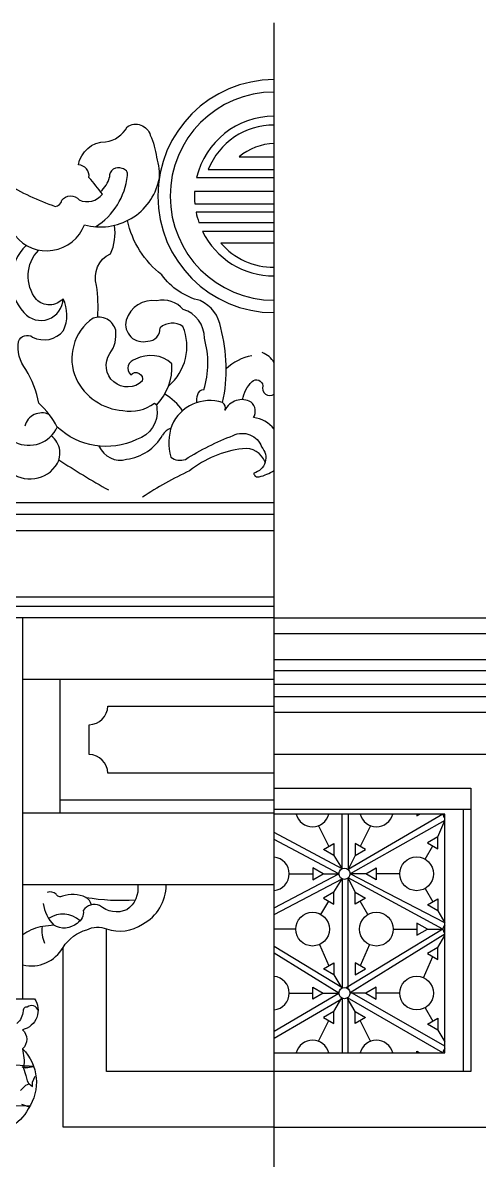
# Model space of a CAD drawing. Header units: metres. Extents: x 6720 to 12550, y 9631 to 15992.
# Drawn here: x 9034 to 10138, y 13246 to 15992 of the extents above; entities that cross this region are included whole.
import ezdxf

# ---------------------------------------------------------------- set-up
doc = ezdxf.new("R2010")
doc.units = ezdxf.units.M
for name, color, linetype in [('3', 3, 'Continuous'), ('4', 4, 'Continuous'), ('7', 7, 'Continuous'), ('BH', 3, 'Continuous')]:
    doc.layers.add(name, color=color, linetype=linetype)

msp = doc.modelspace()

# ---------------------------------------------------------------- linework, layer by layer
at = {"layer": '3'}
for p, q in [((7524.12, 14584.17), (9642.12, 14584.17)), ((9124.38, 14116.17), (9642.12, 14116.17)), ((9642.12, 14093.83), (10117.62, 14093.83)), ((10099.62, 13460.67), (10099.62, 14093.83)), ((10038.01, 14026.89), (10054.62, 14066.1)), ((9748.92, 14053.83), (9773.97, 14003.75)), ((9875.32, 14053.83), (9850.27, 14003.75)), ((10006.85, 13972.92), (10025.47, 14005.17)), ((9786.51, 13982.03), (9806.12, 13949.76)), ((9837.73, 13982.03), (9821.12, 13947.73)), ((9678.45, 13937.67), (9735.82, 13937.67)), ((9760.9, 13937.67), (9798.62, 13937.67)), ((9786.51, 13893.31), (9806.12, 13925.57)), ((9837.73, 13893.31), (9821.12, 13927.61)), ((9863.34, 13937.67), (9825.62, 13937.67)), ((9945.79, 13937.67), (9888.43, 13937.67)), ((10006.85, 13902.41), (10025.47, 13870.17)), ((9755.35, 13839.34), (9773.97, 13871.59)), ((9868.89, 13839.34), (9850.27, 13871.59)), ((10038.01, 13848.44), (10054.62, 13819.67)), ((9694.29, 13804.09), (9642.12, 13804.09)), ((9929.95, 13804.09), (9987.32, 13804.09)), ((10012.4, 13804.09), (10050.12, 13804.09)), ((10038.01, 13759.73), (10054.62, 13788.5)), ((9751.43, 13766.84), (9773.97, 13715.75)), ((9872.81, 13766.84), (9850.27, 13715.75)), ((10002.93, 13686.91), (10025.47, 13738)), ((9786.51, 13694.03), (9805.37, 13661.36)), ((9678.45, 13649.67), (9735.82, 13649.67)), ((9760.9, 13649.67), (9798.62, 13649.67)), ((9863.34, 13649.67), (9825.62, 13649.67)), ((9945.79, 13649.67), (9888.43, 13649.67)), ((9786.51, 13605.31), (9805.37, 13637.98)), ((9837.73, 13605.31), (9818.87, 13637.98)), ((10006.85, 13614.41), (10025.47, 13582.17)), ((9748.92, 13533.51), (9773.97, 13583.59)), ((9875.32, 13533.51), (9850.27, 13583.59)), ((10038.01, 13560.44), (10054.62, 13531.67))]:
    msp.add_line(p, q, dxfattribs=at)
for points in [[(9642.12, 15745.29, 0.31), (9483.02, 15638.17), (9642.12, 15638.17)], [(9642.12, 15700.29, 0.18), (9557.73, 15668.1), (9642.12, 15668.1)], [(8421.56, 15534.27, -0.28), (8394.7, 15554.4, -0.52), (8497.11, 15589.61, -0.1), (8624.71, 15646.62, -0.04), (8701.94, 15675.13, -0.39), (8725.44, 15655.01, -0.16), (8774.13, 15663.39, -0.41), (8888.22, 15508.64, 0.54), (8904.91, 15467.46, 0.22), (9015.85, 15478.24, 0.58), (9183.74, 15504.72, 0.43), (9363.57, 15612.19, 0.43)], [(9642.12, 15584.96), (9449.74, 15584.96, 0.04), (9450.29, 15555.03), (9642.12, 15555.03)], [(9642.12, 15535.08), (9453.28, 15535.08, 0.03), (9460.14, 15510.14), (9642.12, 15510.14)], [(9215.65, 15281.19, 0.05), (9212.9, 15358.03, -0.38), (9246.43, 15434.47, 0.15), (9256.32, 15502.57, 0.15)], [(9517.59, 15075.44, 0.12), (9513.08, 15255.9, 0.25), (9463.63, 15321.27, -0.18), (9370.54, 15383.73, -0.18), (9287.83, 15514.66)], [(9642.12, 15460.26), (9513.09, 15460.26, 0.22), (9642.12, 15401.85, 0.22)], [(9043.08, 15454.79, 0.41), (9037.44, 15292.45, 0.69), (9131.83, 15325.98, -0.43), (9067.39, 15324.17, -0.38), (9072.97, 15443.46)], [(9357.87, 15068.75, 0.21), (9394.76, 15169.16, 0.32), (9307.12, 15179.67, 0.63), (9295.43, 15142.32, -0.79), (9323.48, 15127.15, -0.9), (9245.18, 15193.67, 0.19), (9259.21, 15249.7, 0.44), (9204.28, 15278.88, 0.36), (9163.38, 15132.98, 0.27), (9276.73, 15055.95, 0.21), (9352.69, 15073.46, -0.39), (9358.53, 15061.78, -0.37), (9309.45, 14985.92, -0.31), (9117.81, 15016.27, 0.09), (9073.41, 15073.46, 0.09), (9041.85, 15155.16, -0.2), (9023.83, 15222.65, -0.49), (9058.32, 15233.52, 0.36), (9132.74, 15248.93, 0.23), (9131.83, 15325.98)], [(8981.83, 15238.98, 0.01), (8978.81, 15089.35, 0.41), (9016.36, 14979.52, 0.42), (9117.81, 15016.27)], [(9565.93, 15082.12, -0.15), (9588.67, 15126.22, -0.62), (9614.52, 15115.99, 0.72), (9642.12, 15095.21, 0.72)], [(9642.12, 15010.88, 0.21), (9591.84, 15038.91, 0.38), (9586.3, 15076.55, 0.43), (9523.13, 15056.62, 0.35), (9517.59, 15075.44, 0.38), (9394.58, 15020.1, 0.15), (9392.36, 14943.72, 0.26), (9427.83, 14938.19, -0.05), (9543.08, 14995.75, -0.45), (9611.79, 14968.07, -0.57), (9592.95, 14904.98, 0.5), (9606.25, 14896.13, 0.08), (9642.12, 14911.17, 0.08)], [(9098.05, 15046.76, 0.46), (9039.52, 15018.6, 0.46)], [(9016.36, 14979.52, 0.42), (8994.91, 14916.57, 0.47), (9112.92, 14920.58, 0.43), (9103.17, 14994.74)], [(9620.42, 14931.14, 0.36), (9565.57, 14963.65, 0.14), (9437.8, 14910.52, 0.04), (9323.61, 14846.66, 0.04)], [(9642.12, 14180.67), (9240, 14180.67, 0.41), (9195, 14225.67), (9195, 14297.67, 0.41), (9240, 14342.67), (9642.12, 14342.67)], [(9312.25, 13910.67, -0.29), (9285.83, 13851.05, -0.3), (9220.23, 13861.49, 0.34), (9180.75, 13849.31, -0.31), (9165.66, 13818, -0.33), (9109.35, 13813.95), (9076.26, 13809.89, 0.09), (9034.62, 13790.47, 0.09)], [(9200.41, 13862.72, 0.2), (9187.14, 13880.62, 0.19), (9130.25, 13883.52, -0.42), (9115.16, 13888.74, 0.25), (9093.68, 13892.8)]]:
    msp.add_lwpolyline(points, format="xyb", dxfattribs=at)
for points in [[(7180.44, 14806.17), (9642.12, 14806.17)], [(9642.12, 14455.17), (11659.62, 14455.17), (11659.62, 10025.67)], [(9642.12, 14428.17), (11632.62, 14428.17), (11632.62, 10025.67)], [(9124.38, 14407.17), (9124.38, 14084.67)], [(9642.12, 14395.17), (11599.62, 14395.17), (11599.62, 10025.67)], [(11599.62, 14365.17), (9642.12, 14365.17)], [(9642.12, 13505.67), (10054.62, 13505.67), (10054.62, 14081.67), (9642.12, 14081.67)], [(9806.12, 13949.76), (9806.12, 14081.67)], [(10050.12, 14081.67), (9821.12, 13947.73)], [(9821.12, 14081.67), (9821.12, 13947.73)], [(10054.62, 14066.1), (9825.62, 13937.67)], [(9987.32, 14081.67), (9987.32, 14077.6), (9994.36, 14081.67)], [(9806.12, 13949.76), (9642.12, 14037.49)], [(9798.62, 13937.67), (9642.12, 14020.72)], [(9642.12, 13855.72), (9798.62, 13937.67)], [(9642.12, 13839.69), (9806.12, 13925.57)], [(9806.12, 13925.57), (9806.12, 13661.76)], [(9821.12, 13659.73), (9821.12, 13927.61)], [(10050.12, 13804.09), (9821.12, 13927.61)], [(10054.62, 13819.44), (9825.62, 13937.67)], [(10050.12, 13804.09), (9816.33, 13662.49)], [(10054.62, 13791.9), (9825.59, 13650.52)], [(9642.12, 13762.9), (9807.91, 13662.49)], [(9642.12, 13747.14), (9798.65, 13650.52)], [(9798.65, 13648.82), (9642.12, 13557.27)], [(10054.62, 13521.23), (9825.33, 13652.43)], [(9807.91, 13636.84), (9642.12, 13539.9)], [(9806.12, 13637.57), (9806.12, 13505.67)], [(10050.12, 13505.67), (9819.59, 13638.43)], [(9821.12, 13505.67), (9821.12, 13639.61)], [(9987.32, 13505.67), (9987.32, 13509.73), (9994.36, 13505.67)]]:
    msp.add_lwpolyline(points, dxfattribs=at)
for points in [[(9761.43, 13996.51), (9786.51, 14010.99), (9786.51, 13982.03)], [(9862.82, 13996.51), (9837.73, 14010.99), (9837.73, 13982.03)], [(10012.93, 14012.41), (10038.01, 13997.93), (10038.01, 14026.89)], [(9735.82, 13952.15), (9735.82, 13923.19), (9760.9, 13937.67)], [(9888.43, 13952.15), (9888.43, 13923.19), (9863.34, 13937.67)], [(9761.43, 13878.83), (9786.51, 13864.34), (9786.51, 13893.31)], [(9862.82, 13878.83), (9837.73, 13864.34), (9837.73, 13893.31)], [(10012.93, 13862.93), (10038.01, 13877.41), (10038.01, 13848.44)], [(9987.32, 13818.57), (9987.32, 13789.6), (10012.4, 13804.09)], [(10012.93, 13745.24), (10038.01, 13730.76), (10038.01, 13759.73)], [(9761.43, 13708.51), (9786.51, 13722.99), (9786.51, 13694.03)], [(9862.82, 13708.51), (9837.73, 13722.99), (9837.73, 13694.03)], [(9735.82, 13635.19), (9735.82, 13664.15), (9760.9, 13649.67)], [(9888.43, 13635.19), (9888.43, 13664.15), (9863.34, 13649.67)], [(9761.43, 13590.83), (9786.51, 13576.34), (9786.51, 13605.31)], [(9862.82, 13590.83), (9837.73, 13576.34), (9837.73, 13605.31)], [(10012.93, 13574.93), (10038.01, 13589.41), (10038.01, 13560.44)]]:
    msp.add_lwpolyline(points, close=True, dxfattribs=at)
for centre, radius in [((9986.5, 13937.67), 40.71), ((9812.12, 13937.67), 13.5), ((9735, 13804.09), 40.71), ((9889.24, 13804.09), 40.71), ((9986.5, 13649.67), 40.71), ((9812.12, 13649.67), 13.5), ((9812.12, 13649.67), 13.5)]:
    msp.add_circle(centre, radius, dxfattribs=at)
for centre, radius, start, end in [((9642.12, 15573.57), 251.22, 90, 270), ((9265.22, 15620.98), 21.31, 63.22, 184.94), ((9273.19, 15625.37), 14.72, 351.2, 83.68), ((9118.07, 15642.91), 170.82, 302.82, 353.35), ((9183.43, 15632.95), 62.11, 308.88, 347.15), ((9373.62, 15259.42), 63.37, 40.09, 103.48), ((9348.41, 15255.09), 66.77, 81.01, 163.35), ((9401.63, 15231.4), 71.81, 359.18, 73.45), ((9324.95, 15263.87), 41.82, 165.67, 286.06), ((9336.85, 15253.21), 29.53, 269.35, 4.72), ((9396.17, 15221.23), 45.58, 56.03, 130.98), ((9305.77, 15210.91), 125.47, 310.22, 22.56), ((9266, 15170.79), 215.82, 342.6, 16.03), ((9606.36, 15076.34), 113.24, 99.18, 135.06), ((9591.42, 15140.49), 59.65, 31.79, 68.23), ((9471.34, 15091.62), 14.64, 87.6, 171.69), ((9309.38, 14979.29), 135.05, 34.44, 59.54), ((9498.84, 15079.27), 44.41, 160.99, 185.47), ((9270.01, 15055.52), 118.29, 277.54, 330.04), ((9401.32, 14981.72), 32.37, 105.96, 152.94), ((9270.3, 14992.59), 56.43, 203.69, 285.67), ((10344.03, 16820.05), 2245.03, 237.01, 240.59), ((9735, 14092.09), 40.71, 194.83, 345.17), ((9889.24, 14092.09), 40.71, 194.83, 345.17), ((10063.62, 14081.67), 13.5, 180, 228.19), ((9637.74, 13937.67), 40.71, 276.17, 83.83), ((9276.02, 14444.02), 570.36, 261.03, 273.06), ((9175.95, 13878.89), 93.02, 187.88, 224.28), ((9131.04, 13777.87), 62.23, 47.58, 123.29), ((10063.62, 13804.09), 13.5, 131.81, 228.19), ((9148.41, 13799.79), 67.8, 170.91, 205.64), ((9637.74, 13649.67), 40.71, 276.17, 83.83), ((9735, 13495.25), 40.71, 14.83, 165.17), ((9735, 13495.25), 40.71, 14.83, 165.17), ((9889.24, 13495.25), 40.71, 14.83, 165.17), ((10063.62, 13505.67), 13.5, 131.81, 180)]:
    msp.add_arc(centre, radius, start, end, dxfattribs=at)
at = {"layer": '4'}
for points in [[(8993.27, 15605.84, 0.06), (9113.04, 15548.75, 0.37), (9128.76, 15563.56, -0.49), (9170.98, 15564.54, 0.35), (9226.94, 15578.27, 0.03), (9194.54, 15618.47, 0.44), (9169.01, 15648.87, -0.37), (9234.8, 15704.77, 0.25), (9286.83, 15741.05, -0.52), (9342.79, 15720.46, -0.08), (9357.52, 15667.51, -0.1), (9363.57, 15612.19)], [(9642.12, 14833.17), (7179.32, 14833.17, 0.28), (7180.44, 14806.17), (7148.13, 14806.14, -0.11), (7149.12, 14765.67), (7179.12, 14765.67, -0.18), (7227.01, 14656.89, 0.32), (7299.12, 14605.17, 0.19), (7299.12, 14584.17), (7299.12, 13636.17)]]:
    msp.add_lwpolyline(points, format="xyb", dxfattribs=at)
for points in [[(9642.12, 14555.67), (7524.12, 14555.67), (7524.12, 13350.7), (7524.12, 10025.67)], [(9642.12, 14555.67), (11760.12, 14555.67), (11760.12, 10025.67)]]:
    msp.add_lwpolyline(points, dxfattribs=at)
msp.add_lwpolyline([(8922.12, 13261.17, 0.04), (8841.51, 13325.35, -0.16), (8796.66, 13370.16, -0.36), (8810.11, 13515.05, -0.43), (8810.11, 13561.36, -0.54), (8781.76, 13636.17), (9014.04, 13636.17), (9062.48, 13636.17, -0.54), (9034.13, 13561.36, -0.43), (9034.13, 13515.05, -0.36), (9047.58, 13370.16, -0.16), (9002.73, 13325.35, 0.04)], format="xyb", close=True, dxfattribs=at)
msp.add_arc((9642.12, 15573.57), 281.22, 90, 270, dxfattribs=at)
at = {"layer": '7'}
for p, q in [((9642.12, 9631.17), (9642.12, 15992.18)), ((9642.12, 14605.17), (7299.12, 14605.17)), ((9034.62, 13636.17), (9034.62, 14555.67)), ((9034.62, 14407.17), (9642.12, 14407.17)), ((9034.62, 14084.67), (9642.12, 14084.67)), ((9642.12, 13910.67), (9034.62, 13910.67))]:
    msp.add_line(p, q, dxfattribs=at)
for points in [[(9642.12, 15766.29, 0.35), (9454.64, 15618.22), (9642.12, 15618.22)], [(9642.12, 15488.53), (9469.18, 15488.53, 0.29), (9642.12, 15380.85, 0.29)], [(9034.62, 13717.58, 0.33), (9132.12, 13760.12, -0.19), (9189.55, 13802.43, -0.23), (9237.12, 13804.52, 0.23), (9324.05, 13816.19, 0.28), (9380.93, 13910.67)]]:
    msp.add_lwpolyline(points, format="xyb", dxfattribs=at)
for points in [[(9642.12, 14765.67), (7179.12, 14765.67)], [(9642.12, 14518.17), (11722.62, 14518.17), (11722.62, 10025.67)], [(9642.12, 14327.67), (11532.12, 14327.67), (11532.12, 10025.67)], [(9642.12, 13325.67), (10222.62, 13325.67), (10222.62, 14225.67), (9642.12, 14225.67)], [(9642.12, 14144.67), (10117.62, 14144.67), (10117.62, 13460.67), (9237.12, 13460.67), (9237.12, 13804.52)], [(9642.12, 13325.67), (9132.12, 13325.67), (9132.12, 13760.12)]]:
    msp.add_lwpolyline(points, dxfattribs=at)
at = {"layer": 'BH'}
msp.add_lwpolyline([(9071.69, 13607.35, 0.55), (9045.34, 13615.7, 0.49), (9035.32, 13606.69, -0.2), (9020.29, 13576.16)], format="xyb", dxfattribs=at)
for points in [[(9034.13, 13515.05), (9037.91, 13487.55), (9037.37, 13470.93)], [(9034.06, 13470.66), (9035.4, 13470.69), (9037.01, 13470.61), (9039.05, 13470.52), (9041.65, 13470.49), (9044.95, 13470.6), (9049.09, 13470.92), (9054.21, 13471.54), (9060.45, 13472.54), (8811.38, 13490.77)], [(9032.54, 13472.54), (9042.2, 13469.32), (9060.45, 13472.54)], [(9035.32, 13470.68), (9042.2, 13451.09), (9045.42, 13438.22), (9048.8, 13430.32)], [(9029.32, 13414.62), (9042.2, 13427.49), (9049.72, 13430.71), (9058.31, 13424.27), (9058.31, 13435), (9064.75, 13448.94), (9066.72, 13448.61)], [(9034.24, 13380.03), (9036.34, 13379.48), (9038.62, 13378.86), (9041.02, 13378.25), (9043.46, 13377.7), (9045.87, 13377.28), (9048.18, 13377.05), (9050.31, 13377.08), (9052.19, 13377.43), (8917.66, 13374.94)], [(9031.47, 13381.37), (9047.57, 13376.01), (9052.19, 13377.43)]]:
    msp.add_lwpolyline(points, dxfattribs=at)

doc.saveas('drawing.dxf')
